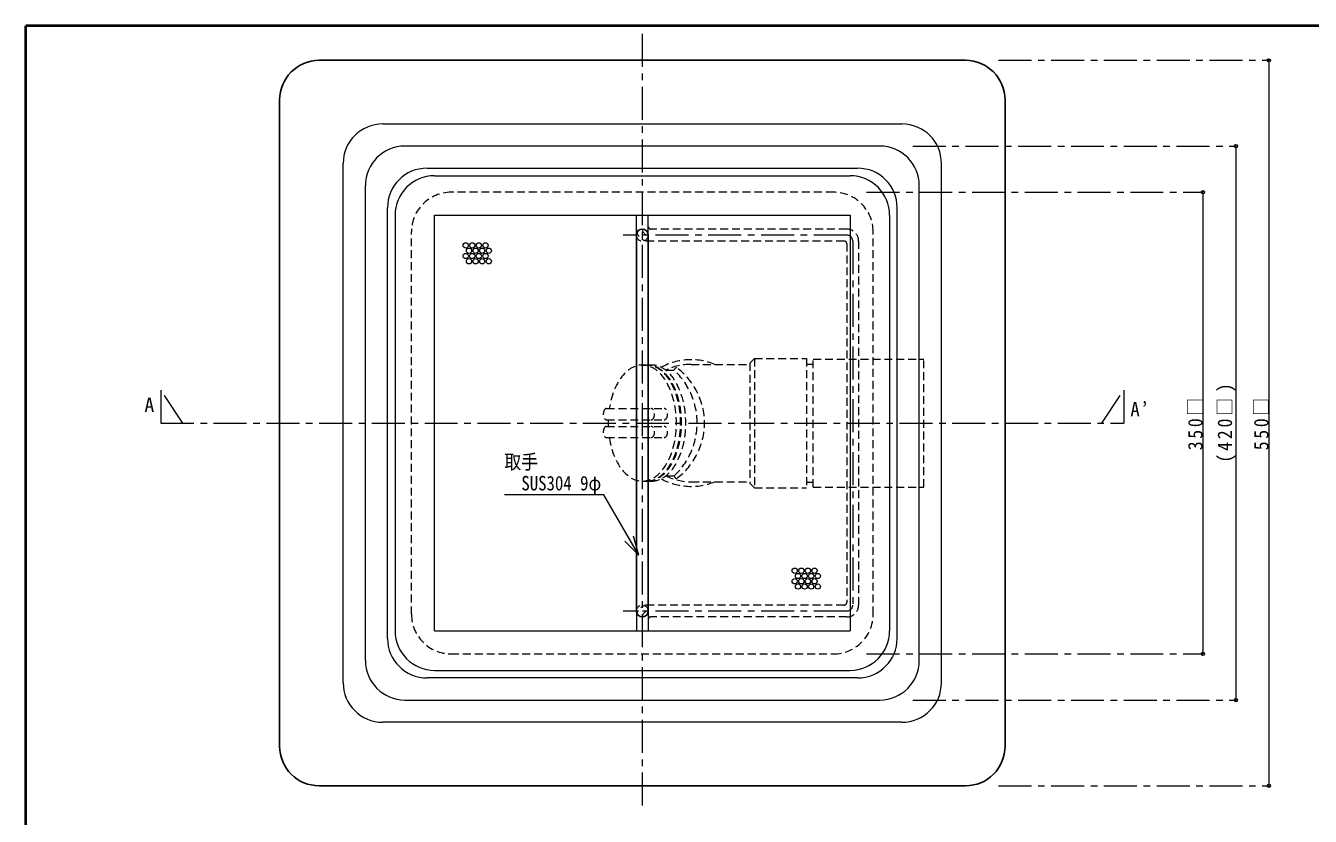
# Model space of a CAD drawing. Units: millimetres, scale not verified. Extents: x -1061 to 964, y -679 to 726.
# Drawn here: x -1061 to -87, y 127 to 726 of the extents above; entities that cross this region are included whole.
import ezdxf
from ezdxf.enums import TextEntityAlignment as Align

# ---------------------------------------------------------------- set-up
doc = ezdxf.new("R2010")
doc.units = ezdxf.units.MM
doc.header["$LTSCALE"] = 5
doc.header["$PDMODE"] = 32
doc.header["$PDSIZE"] = 2.5
doc.linetypes.add('CHAIN1', pattern=[8, 5, -1, 1, -1])
doc.linetypes.add('DASHED1', pattern=[1.8, 1.2, -0.6])
doc.layers.add('0-0', color=7, linetype='Continuous', lineweight=18)
doc.styles.add('ＭＳ ゴシック', font='')
doc.styles.get('ＭＳ ゴシック').set_extended_font_data('MS Gothic')

msp = doc.modelspace()

# ---------------------------------------------------------------- linework, layer by layer
at = {"layer": '0-0', "color": 1, "lineweight": 40}
for p in [(-1061.401, -679.043), (963.599, 725.957)]:
    msp.add_line(p, (-1061.401, 725.957), dxfattribs=at)
at = {"layer": '0-0', "color": 4, "linetype": 'CHAIN1', "lineweight": 9}
for p, q in [((-593.901, 719.707), (-593.901, 129.707)), ((-323.901, 699.707), (-118.901, 699.707)), ((-388.901, 634.707), (-143.901, 634.707)), ((-423.901, 599.707), (-168.901, 599.707)), ((-438.891, 567.207), (-608.401, 567.207)), ((-434.391, 562.707), (-434.391, 286.707)), ((-942.234, 424.707), (-958.901, 449.707)), ((-958.901, 449.707), (-958.901, 424.707)), ((-245.567, 424.707), (-228.901, 449.707)), ((-228.901, 449.707), (-228.901, 424.707)), ((-958.901, 424.707), (-228.901, 424.707)), ((-438.891, 282.207), (-608.401, 282.207)), ((-423.901, 249.707), (-168.901, 249.707)), ((-388.901, 214.707), (-143.901, 214.707)), ((-323.901, 149.707), (-118.901, 149.707))]:
    msp.add_line(p, q, dxfattribs=at)
at = {"layer": '0-0', "color": 5, "lineweight": 25}
for p, q in [((-838.901, 699.707), (-348.901, 699.707)), ((-868.901, 179.707), (-868.901, 669.707)), ((-318.901, 179.707), (-318.901, 669.707)), ((-598.401, 282.207), (-598.401, 567.207)), ((-589.401, 282.207), (-589.401, 567.207)), ((-348.901, 149.707), (-838.901, 149.707))]:
    msp.add_line(p, q, dxfattribs=at)
at = {"layer": '0-0', "color": 4, "lineweight": 9}
for p, q in [((-118.901, 699.707), (-118.901, 149.707)), ((-790.689, 651.495), (-397.112, 651.495)), ((-143.901, 634.707), (-143.901, 214.707)), ((-820.689, 227.918), (-820.689, 621.495)), ((-757.112, 617.918), (-430.689, 617.918)), ((-367.112, 227.918), (-367.112, 621.495)), ((-168.901, 599.707), (-168.901, 249.707)), ((-787.112, 261.495), (-787.112, 587.918)), ((-400.689, 261.495), (-400.689, 587.918)), ((-430.689, 231.495), (-757.112, 231.495)), ((-397.112, 197.918), (-790.689, 197.918))]:
    msp.add_line(p, q, dxfattribs=at)
at = {"layer": '0-0'}
for p, q in [((-413.901, 634.707), (-773.901, 634.707)), ((-803.901, 244.707), (-803.901, 604.707)), ((-751.401, 612.207), (-436.401, 612.207)), ((-383.901, 244.707), (-383.901, 604.707)), ((-781.401, 582.207), (-781.401, 267.207)), ((-598.401, 567.207), (-598.401, 582.207)), ((-589.401, 567.207), (-589.401, 582.207)), ((-436.401, 582.207), (-436.401, 267.207)), ((-406.401, 582.207), (-406.401, 267.207)), ((-623.1, 370.348), (-698.516, 370.348)), ((-596.596, 324.442), (-623.1, 370.348)), ((-596.596, 324.442), (-607.203, 335.049)), ((-596.596, 324.442), (-600.478, 338.931)), ((-598.401, 282.207), (-598.401, 267.207)), ((-589.401, 282.207), (-589.401, 267.207)), ((-751.401, 267.207), (-436.401, 267.207)), ((-751.401, 237.207), (-436.401, 237.207)), ((-773.901, 214.707), (-413.901, 214.707))]:
    msp.add_line(p, q, dxfattribs=at)
at = {"layer": '0-0', "linetype": 'DASHED1'}
for p, q in [((-448.901, 599.707), (-738.901, 599.707)), ((-768.901, 279.707), (-768.901, 569.707)), ((-418.901, 279.707), (-418.901, 569.707)), ((-738.901, 249.707), (-448.901, 249.707))]:
    msp.add_line(p, q, dxfattribs=at)
at = {"layer": '0-0', "color": 4, "linetype": 'DASHED1', "lineweight": 9}
for p, q in [((-438.891, 571.707), (-587.401, 571.707)), ((-440.891, 562.707), (-589.401, 562.707)), ((-438.891, 560.707), (-438.891, 288.707)), ((-429.891, 562.707), (-429.891, 286.707)), ((-593.901, 468.707), (-590.484, 468.707)), ((-590.023, 468.709), (-586.841, 468.709)), ((-556.904, 469.207), (-512.404, 469.207)), ((-508.904, 473.707), (-512.404, 470.207)), ((-512.404, 470.207), (-512.404, 379.207)), ((-508.904, 473.707), (-508.904, 375.707)), ((-469.404, 469.432), (-464.404, 469.432)), ((-464.404, 376.207), (-464.404, 473.207)), ((-464.404, 473.207), (-380.404, 473.207)), ((-380.404, 376.207), (-380.404, 473.207)), ((-576.056, 464.707), (-569.742, 464.707)), ((-620.992, 435.707), (-577.256, 435.707)), ((-620.992, 427.207), (-577.256, 427.207)), ((-620.992, 422.207), (-577.256, 422.207)), ((-620.992, 413.707), (-577.256, 413.707)), ((-593.901, 380.707), (-590.484, 380.707)), ((-590.023, 380.705), (-586.841, 380.705)), ((-576.056, 384.707), (-569.742, 384.707)), ((-556.904, 380.207), (-512.404, 380.207)), ((-469.404, 379.982), (-464.404, 379.982)), ((-512.404, 379.207), (-508.904, 375.707)), ((-508.904, 375.707), (-469.404, 375.707)), ((-464.404, 376.207), (-380.404, 376.207)), ((-440.891, 286.707), (-589.401, 286.707)), ((-438.891, 277.707), (-587.401, 277.707))]:
    msp.add_line(p, q, dxfattribs=at)
at = {"layer": '0-0'}
msp.add_lwpolyline([(-751.401, 267.207), (-751.401, 582.207), (-436.401, 582.207)], dxfattribs=at)
at = {"layer": '0-0', "color": 4, "linetype": 'DASHED1', "lineweight": 9}
msp.add_lwpolyline([(-508.904, 473.707), (-469.404, 473.707), (-469.404, 375.707)], dxfattribs=at)
at = {"layer": '0-0', "color": 4, "lineweight": 9}
for centre in [(-727.81, 559.374), (-725.31, 555.374), (-722.81, 559.374), (-720.31, 555.374), (-717.81, 559.374), (-715.31, 555.374), (-712.81, 559.374), (-710.31, 555.374), (-727.81, 551.374), (-725.31, 547.374), (-722.81, 551.374), (-720.31, 547.374), (-717.81, 551.374), (-715.31, 547.374), (-712.81, 551.374), (-710.31, 547.374), (-478.369, 312.768), (-473.369, 312.768), (-468.369, 312.768), (-463.369, 312.768), (-478.369, 304.768), (-475.869, 308.768), (-475.869, 300.768), (-473.369, 304.768), (-470.869, 308.768), (-470.869, 300.768), (-468.369, 304.768), (-465.869, 308.768), (-465.869, 300.768), (-463.369, 304.768), (-460.869, 308.768), (-460.869, 300.768)]:
    msp.add_circle(centre, 2, dxfattribs=at)
at = {"layer": '0-0', "color": 5, "lineweight": 25}
for centre, radius, start, end in [((-838.901, 669.707), 30, 90, 180), ((-348.901, 669.707), 30, 0, 90), ((-593.901, 567.207), 4.5, 0, 180), ((-593.901, 282.207), 4.5, 180, 0), ((-838.901, 179.707), 30, 180, 270), ((-348.901, 179.707), 30, 270, 0)]:
    msp.add_arc(centre, radius, start, end, dxfattribs=at)
at = {"layer": '0-0', "color": 4, "lineweight": 9}
for centre, start, end in [((-790.689, 621.495), 90, 180), ((-397.112, 621.495), 0, 90), ((-757.112, 587.918), 90, 180), ((-430.689, 587.918), 0, 90), ((-757.112, 261.495), 180, 270), ((-430.689, 261.495), 270, 0), ((-790.689, 227.918), 180, 270), ((-397.112, 227.918), 270, 0)]:
    msp.add_arc(centre, 30, start, end, dxfattribs=at)
at = {"layer": '0-0'}
for centre, start, end in [((-773.901, 604.707), 90, 180), ((-413.901, 604.707), 0, 90), ((-751.401, 582.207), 90, 180), ((-436.401, 582.207), 0, 90), ((-751.401, 267.207), 180, 270), ((-436.401, 267.207), 270, 0), ((-773.901, 244.707), 180, 270), ((-413.901, 244.707), 270, 0)]:
    msp.add_arc(centre, 30, start, end, dxfattribs=at)
at = {"layer": '0-0', "linetype": 'DASHED1'}
for centre, radius, start, end in [((-738.901, 569.707), 30, 90, 180), ((-448.901, 569.707), 30, 0, 90), ((-593.901, 567.207), 4.5, 180, 0), ((-593.901, 282.207), 4.5, 0, 180), ((-738.901, 279.707), 30, 180, 270), ((-448.901, 279.707), 30, 270, 0)]:
    msp.add_arc(centre, radius, start, end, dxfattribs=at)
at = {"layer": '0-0', "color": 4, "linetype": 'DASHED1', "lineweight": 9}
for centre, radius, start, end in [((-589.401, 571.707), 9, 180, 270), ((-587.401, 573.707), 2, 180, 270), ((-438.891, 562.707), 9, 0, 90), ((-440.891, 560.707), 2, 0, 90), ((-556.904, 424.707), 48, 67.98463, 118.28481), ((-556.904, 424.707), 44.5, 90, 115.68338), ((-567.488, 464.472), 2.265, 99.3669, 174.04321), ((-606.898, 424.707), 54.595, 312.88955, 47.11045), ((-599.159, 424.707), 52.382, 306.69663, 53.30337), ((-556.904, 424.707), 48, 241.71519, 292.01537), ((-556.904, 424.707), 44.5, 244.31662, 270), ((-567.488, 384.942), 2.265, 185.95679, 260.6331), ((-589.401, 277.707), 9, 90, 180), ((-440.891, 288.707), 2, 270, 0), ((-438.891, 286.707), 9, 270, 0), ((-587.401, 275.707), 2, 90, 180)]:
    msp.add_arc(centre, radius, start, end, dxfattribs=at)
at = {"layer": '0-0', "color": 4, "linetype": 'CHAIN1', "lineweight": 9}
for centre, start, end in [((-589.401, 571.707), 180, 270), ((-438.891, 562.707), 0, 90), ((-438.891, 286.707), 270, 0), ((-589.401, 277.707), 90, 180)]:
    msp.add_arc(centre, 4.5, start, end, dxfattribs=at)
at = {"layer": '0-0', "color": 4, "linetype": 'DASHED1', "lineweight": 9}
for centre, major_axis, start_param, end_param in [((-593.901, 424.707), (0, 44.002), 1.8234649, 7.6013131), ((-590.73, 424.707), (0, 44.002), 3.1511221, 6.2736559), ((-590.023, 424.707), (0, 44.002), 3.1415927, 6.2831853), ((-586.841, 424.707), (0, 44.002), 3.1415927, 6.2831853), ((-620.992, 431.457), (0, 4.25), 6.2831853, 9.424778), ((-587.121, 431.457), (0, -4.25), 6.2831853, 9.424778), ((-577.256, 431.457), (0, -4.25), 6.2831853, 9.424778), ((-620.992, 417.957), (0, 4.25), 6.2831853, 9.424778), ((-593.901, 424.707), (0, 44.002), 1.5139501, 1.6276425), ((-587.121, 417.957), (0, 4.25), 3.1415927, 6.2831853), ((-577.256, 417.957), (0, 4.25), 3.1415927, 6.2831853)]:
    msp.add_ellipse(centre, major_axis=major_axis, ratio=0.588235, start_param=start_param, end_param=end_param, dxfattribs=at)
at = {"layer": '0-0', "color": 4}
for p in [(-118.901, 699.707), (-143.901, 634.707), (-168.901, 599.707), (-168.901, 249.707), (-143.901, 214.707), (-118.901, 149.707)]:
    msp.add_point(p, dxfattribs=at)

# ---------------------------------------------------------------- texts
at = {"layer": '0-0', "style": 'ＭＳ ゴシック'}
msp.add_text('A', height=11, dxfattribs=at).set_placement((-971.401, 429.707), align=Align.BOTTOM_LEFT)
at = {"layer": '0-0', "style": 'ＭＳ ゴシック', "width": 0.85}
for s, p in [('取手', (-698.516, 386.514)), ('SUS304 9φ', (-685.6, 370.348))]:
    msp.add_text(s, height=11, dxfattribs=at).set_placement(p, align=Align.BOTTOM_LEFT)
at = {"layer": '0-0', "char_height": 11, "attachment_point": 7, "rotation": 90, "style": 'ＭＳ ゴシック'}
for s, insert in [('\\T1.32;\\W0.9;(420□)', (-143.901, 394.707)), ('\\T1.3;\\W0.9;350□', (-168.901, 404.082)), ('\\T1.3;\\W0.9;550□', (-118.901, 404.082))]:
    msp.add_mtext(s, dxfattribs=dict(at, insert=insert))
at = {"layer": '0-0', "insert": (-223.901, 429.707), "char_height": 11, "attachment_point": 7, "style": 'ＭＳ ゴシック'}
msp.add_mtext('\\T1.24;\\W0.95;A’', dxfattribs=at)

doc.saveas('drawing.dxf')
